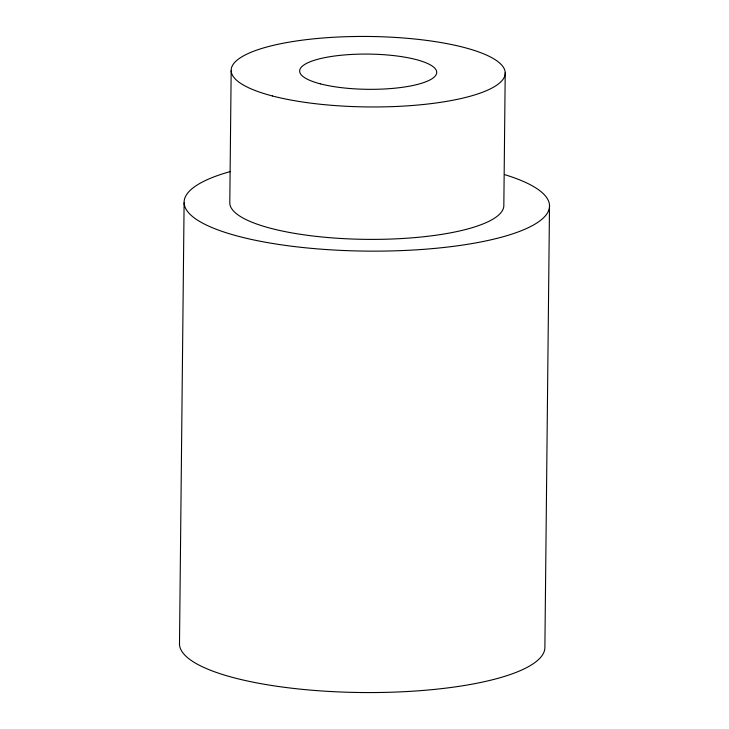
<?xml version="1.0" encoding="UTF-8"?>
<svg xmlns="http://www.w3.org/2000/svg" width="729" height="729" viewBox="0 0 729 729"><rect width="100%" height="100%" fill="white"/><g stroke="black" fill="none" stroke-linecap="round" stroke-linejoin="round"><path stroke-width="1.09" d="M184.109 202.872L179.489 644.29A182.724 46.984 0.6 0 0 364.245 692.55A182.724 46.984 0.6 0 0 544.891 646.805L549.511 205.387M231.175 70.759L229.79 203.181A137.043 35.238 0.6 0 0 368.355 239.376A137.043 35.238 0.6 0 0 503.839 205.068L505.224 72.645M505.042 174.75A182.724 46.984 0.6 0 1 492.257 239.513A182.724 46.984 0.6 0 1 239.622 236.615A182.724 46.984 0.6 0 1 230.164 171.597M272.4 95.964A137.043 35.238 0.6 0 0 500.951 81.739A137.043 35.238 0.6 0 0 331.239 37.407A137.043 35.238 0.6 0 0 272.4 95.964M320.295 83.835A68.517 17.614 0.6 0 0 434.575 76.718A68.517 17.614 0.6 0 0 349.72 54.557A68.517 17.614 0.6 0 0 320.295 83.835"/></g></svg>
